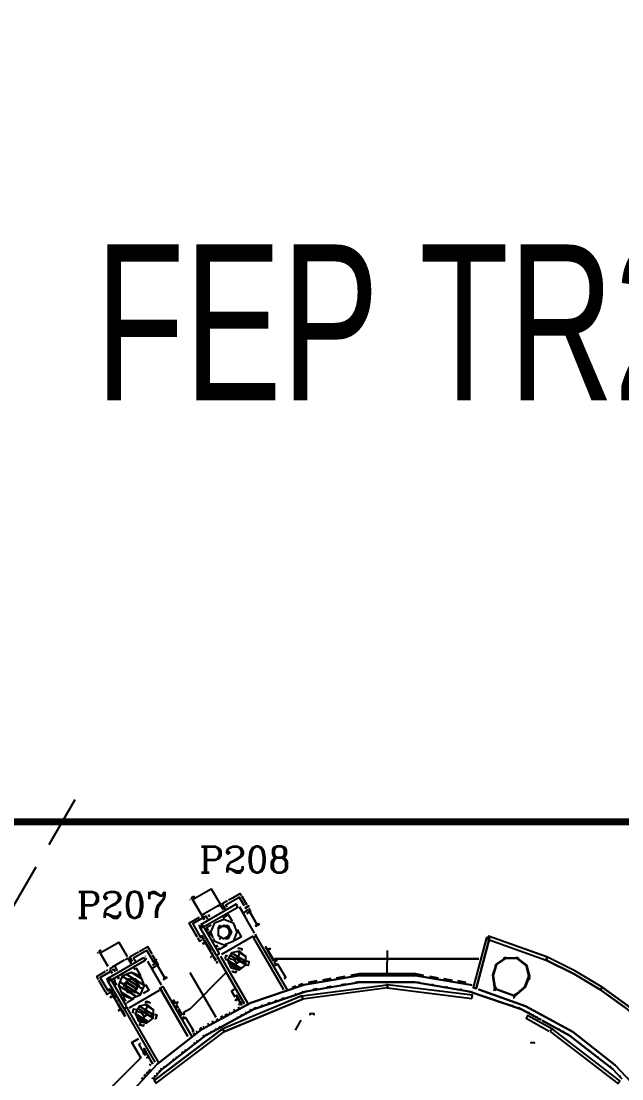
# Model space of a CAD drawing. Extents: x -57244 to 324435, y 15553 to 159369.
# Drawn here: x 94512 to 106078, y 48886 to 69248 of the extents above; entities that cross this region are included whole.
import ezdxf
from ezdxf.enums import TextEntityAlignment as Align

# ---------------------------------------------------------------- set-up
doc = ezdxf.new("R2010")
doc.units = 0
doc.header["$LTSCALE"] = 2000
doc.header["$MEASUREMENT"] = 0
doc.linetypes.add('DASHDOT', pattern=[1, 0.5, -0.25, 0, -0.25])
doc.linetypes.add('DASHED', pattern=[0.75, 0.5, -0.25])
doc.layers.add('AREE PDL', color=7, linetype='CONTINUOUS', lineweight=100)
doc.layers.add('BASE', color=253, linetype='CONTINUOUS')
doc.layers.add('SCRITTE', color=7, linetype='CONTINUOUS')
doc.styles.add('ROMANC', font='ROMANC', dxfattribs={"height": 0.2})
doc.styles.add('TXT', font='TXT', dxfattribs={"height": 0.2})

msp = doc.modelspace()

# ---------------------------------------------------------------- linework, layer by layer
at = {"layer": 'AREE PDL'}
msp.add_line((120011, 53837), (89323, 53837), dxfattribs=at)
msp.add_lwpolyline([(89323, 71949), (89323, 53837), (114003, 53837), (114003, 71949)], close=True, dxfattribs=at)
at = {"layer": 'BASE', "linetype": 'DASHED'}
msp.add_line((95543, 54258), (91974, 48076), dxfattribs=at)
at = {"layer": 'BASE', "linetype": 'Continuous'}
for p, q in [((97765, 52334), (97759, 52331)), ((97793, 52373), (97810, 52343)), ((97836, 52398), (97852, 52369)), ((98578, 52366), (98506, 52324)), ((98578, 52366), (98506, 52324)), ((98804, 52225), (98712, 52385)), ((98857, 52234), (98759, 52404)), ((98759, 52404), (98857, 52234)), ((98624, 52232), (97991, 51866)), ((98399, 52143), (98352, 52224)), ((98624, 52235), (98622, 52234)), ((98622, 52234), (98624, 52235)), ((98673, 52234), (98650, 52247)), ((99005, 51691), (98714, 52196)), ((98714, 52196), (98823, 52008)), ((98852, 52143), (98862, 52125)), ((98889, 52143), (99059, 51849)), ((98889, 52143), (99059, 51849)), ((98889, 52143), (99059, 51849)), ((98889, 52143), (99059, 51849)), ((98889, 52143), (99059, 51849)), ((98889, 52143), (99059, 51849)), ((99059, 51849), (98889, 52143)), ((99059, 51849), (98889, 52143)), ((98036, 51950), (97993, 52024)), ((97997, 52026), (98036, 51958)), ((98003, 52008), (98036, 51950)), ((98007, 52008), (98036, 51958)), ((98036, 52053), (98037, 52053)), ((98112, 52053), (98138, 52008)), ((98398, 51983), (98440, 52008)), ((98415, 51960), (98592, 51887)), ((98850, 51965), (98851, 51963)), ((97855, 51697), (97747, 51886)), ((98009, 51840), (97981, 51825)), ((97997, 51798), (97991, 51809)), ((97991, 51737), (97991, 51737)), ((97991, 51737), (97991, 51737)), ((98081, 51800), (98172, 51853)), ((98117, 51737), (98081, 51798)), ((98169, 51646), (98126, 51720)), ((98304, 51774), (98352, 51803)), ((98385, 51821), (98333, 51792)), ((98415, 51839), (98395, 51827)), ((98445, 51821), (98496, 51792)), ((98630, 51827), (98624, 51839)), ((99005, 51691), (98875, 51917)), ((97859, 51691), (97900, 51619)), ((97900, 51619), (97859, 51691)), ((97947, 51539), (97911, 51601)), ((98036, 51570), (97992, 51646)), ((98024, 51601), (98036, 51608)), ((98172, 51335), (98044, 51556)), ((98304, 51646), (98415, 51582)), ((98376, 51285), (98985, 51637)), ((98376, 51285), (98985, 51636)), ((98496, 51629), (98445, 51599)), ((99034, 51646), (99024, 51663)), ((103469, 51601), (103213, 50645)), ((104635, 51232), (103512, 51632)), ((95981, 51304), (96002, 51316)), ((96861, 51374), (96784, 51330)), ((98036, 51505), (98013, 51492)), ((98019, 51482), (98036, 51491)), ((98149, 51375), (98070, 51511)), ((98149, 51375), (98070, 51511)), ((98126, 51502), (98121, 51511)), ((98126, 51511), (98126, 51510)), ((98217, 51257), (98175, 51330)), ((98299, 51420), (98273, 51465)), ((98715, 51327), (98678, 51190)), ((99387, 51149), (99256, 51375)), ((99298, 51285), (99256, 51357)), ((99256, 51357), (99272, 51330)), ((101562, 50923), (101563, 51358)), ((96049, 51285), (96183, 51053)), ((96874, 51149), (96247, 50787)), ((96273, 51045), (96499, 51176)), ((96273, 51045), (96499, 51176)), ((96590, 51177), (96632, 51104)), ((96628, 51104), (96590, 51169)), ((96916, 51194), (96906, 51200)), ((96947, 51149), (97208, 50697)), ((96954, 51149), (96951, 51153)), ((97086, 51194), (97042, 51270)), ((97080, 51169), (97280, 50822)), ((97080, 51169), (97280, 50822)), ((97080, 51169), (97280, 50822)), ((97080, 51169), (97280, 50822)), ((97280, 50822), (97080, 51169)), ((97280, 50822), (97080, 51169)), ((97080, 51169), (97280, 50822)), ((97280, 50822), (97080, 51169)), ((98163, 51232), (98172, 51237)), ((98262, 51179), (98227, 51239)), ((98253, 51194), (98262, 51179)), ((98253, 51194), (98262, 51179)), ((98292, 51127), (98284, 51122)), ((98807, 50336), (98285, 51239)), ((98285, 51239), (98807, 50336)), ((98304, 51194), (98307, 51189)), ((98352, 51247), (98879, 50336)), ((98352, 51247), (98879, 50336)), ((98443, 51191), (98488, 51178)), ((98487, 51172), (98551, 51025)), ((98510, 51209), (98647, 51172)), ((98628, 51004), (98665, 51141)), ((98833, 51122), (98696, 51159)), ((98887, 51072), (98905, 51139)), ((99302, 51296), (99308, 51285)), ((99376, 51149), (99302, 51278)), ((99324, 51239), (99376, 51149)), ((103324, 51198), (99392, 51198)), ((99392, 51198), (103324, 51198)), ((99392, 51157), (99428, 51177)), ((99392, 51143), (99434, 51167)), ((103667, 51088), (103845, 51212)), ((104233, 51070), (104063, 51205)), ((104239, 51074), (104183, 51118)), ((104619, 51172), (104618, 51172)), ((104629, 51194), (104635, 51211)), ((95968, 50859), (96138, 50957)), ((96258, 50968), (96036, 50840)), ((96158, 50968), (96183, 50983)), ((96158, 50968), (96183, 50983)), ((96214, 50997), (96257, 50923)), ((96218, 50999), (96262, 50923)), ((96218, 50999), (96262, 50923)), ((96219, 51005), (96234, 51013)), ((96366, 50968), (96319, 51051)), ((96366, 50968), (96319, 51051)), ((96636, 50933), (96459, 50860)), ((96587, 51059), (96590, 51061)), ((96718, 51013), (96680, 50992)), ((97042, 51074), (97083, 51098)), ((98582, 50968), (98578, 50953)), ((98578, 50953), (98582, 50968)), ((98835, 51079), (98706, 50984)), ((99347, 51104), (99347, 51104)), ((99417, 51078), (99402, 51104)), ((99425, 51082), (99413, 51104)), ((102103, 50905), (101018, 50905)), ((103626, 50968), (103611, 50923)), ((103611, 50923), (103626, 50968)), ((103611, 50923), (103626, 50968)), ((103640, 51072), (103633, 51059)), ((103640, 51059), (103640, 51059)), ((96138, 50564), (96009, 50787)), ((96230, 50813), (96203, 50798)), ((96345, 50697), (96301, 50773)), ((96405, 50833), (96364, 50809)), ((96516, 50697), (96542, 50742)), ((96525, 50713), (96525, 50697)), ((96747, 50653), (96747, 50713)), ((97132, 50840), (97136, 50833)), ((97315, 50837), (97250, 50799)), ((98487, 50878), (98488, 50875)), ((98488, 50875), (98487, 50878)), ((99530, 50787), (99528, 50791)), ((99861, 50697), (99934, 50722)), ((100205, 50770), (100040, 50742)), ((100477, 50815), (100311, 50787)), ((100582, 50833), (100748, 50860)), ((100748, 50709), (100677, 50697)), ((100677, 50697), (100748, 50709)), ((100748, 50709), (100677, 50697)), ((100748, 50709), (100677, 50697)), ((100748, 50709), (100677, 50697)), ((100748, 50709), (100677, 50697)), ((100748, 50709), (100677, 50697)), ((100748, 50709), (100677, 50697)), ((100748, 50709), (100677, 50697)), ((100748, 50709), (100677, 50697)), ((100748, 50709), (100677, 50697)), ((100748, 50709), (100677, 50697)), ((100748, 50709), (100677, 50697)), ((100948, 50742), (101019, 50754)), ((101019, 50754), (100948, 50742)), ((100948, 50742), (101019, 50754)), ((100948, 50742), (101019, 50754)), ((101019, 50754), (100948, 50742)), ((100948, 50742), (101019, 50754)), ((101019, 50754), (100948, 50742)), ((100948, 50742), (101019, 50754)), ((101019, 50754), (100948, 50742)), ((100948, 50742), (101019, 50754)), ((101019, 50754), (100948, 50742)), ((100948, 50742), (101019, 50754)), ((101019, 50754), (100948, 50742)), ((102149, 50746), (102173, 50742)), ((102149, 50746), (102173, 50742)), ((102149, 50746), (102173, 50742)), ((102173, 50742), (102149, 50746)), ((102149, 50746), (102173, 50742)), ((102149, 50746), (102173, 50742)), ((102149, 50746), (102173, 50742)), ((102149, 50746), (102173, 50742)), ((102149, 50746), (102173, 50742)), ((102149, 50746), (102173, 50742)), ((102149, 50746), (102173, 50742)), ((102149, 50746), (102173, 50742)), ((102149, 50746), (102173, 50742)), ((102149, 50746), (102173, 50742)), ((102149, 50746), (102173, 50742)), ((102375, 50860), (102539, 50833)), ((102646, 50815), (102810, 50787)), ((103081, 50742), (102917, 50770)), ((104297, 50860), (104251, 50742)), ((96168, 50512), (96228, 50547)), ((96213, 50619), (96206, 50615)), ((96299, 50471), (96241, 50572)), ((96636, 50433), (96459, 50506)), ((96555, 50602), (96606, 50572)), ((96590, 50254), (97177, 50593)), ((96590, 50253), (97177, 50593)), ((96718, 50602), (96666, 50572)), ((97037, 50516), (97042, 50519)), ((98612, 50607), (98560, 50577)), ((98617, 50652), (98624, 50641)), ((98624, 50649), (98622, 50652)), ((98624, 50649), (98622, 50652)), ((98624, 50649), (98622, 50652)), ((99729, 50652), (99799, 50676)), ((99923, 50484), (101556, 50699)), ((100136, 50607), (100205, 50618)), ((100205, 50618), (100136, 50607)), ((100205, 50618), (100136, 50607)), ((100136, 50607), (100205, 50618)), ((100205, 50618), (100136, 50607)), ((100136, 50607), (100205, 50618)), ((100205, 50618), (100136, 50607)), ((100136, 50607), (100205, 50618)), ((100205, 50618), (100136, 50607)), ((100136, 50607), (100205, 50618)), ((100205, 50618), (100136, 50607)), ((100136, 50607), (100205, 50618)), ((100205, 50618), (100136, 50607)), ((100477, 50664), (100407, 50652)), ((100477, 50664), (100407, 50652)), ((100477, 50664), (100407, 50652)), ((100477, 50664), (100407, 50652)), ((100477, 50664), (100407, 50652)), ((100477, 50664), (100407, 50652)), ((100477, 50664), (100407, 50652)), ((100477, 50664), (100407, 50652)), ((100477, 50664), (100407, 50652)), ((100477, 50664), (100407, 50652)), ((100477, 50664), (100407, 50652)), ((100477, 50664), (100407, 50652)), ((100477, 50664), (100407, 50652)), ((101556, 50699), (101543, 50697)), ((102420, 50701), (102443, 50697)), ((102443, 50697), (102420, 50701)), ((102443, 50697), (102420, 50701)), ((102420, 50701), (102443, 50697)), ((102420, 50701), (102443, 50697)), ((102443, 50697), (102420, 50701)), ((102420, 50701), (102443, 50697)), ((102443, 50697), (102420, 50701)), ((102420, 50701), (102443, 50697)), ((102443, 50697), (102420, 50701)), ((102420, 50701), (102443, 50697)), ((102443, 50697), (102420, 50701)), ((102420, 50701), (102443, 50697)), ((102443, 50697), (102420, 50701)), ((102420, 50701), (102443, 50697)), ((102691, 50656), (102714, 50652)), ((102714, 50652), (102691, 50656)), ((102714, 50652), (102691, 50656)), ((102691, 50656), (102714, 50652)), ((102691, 50656), (102714, 50652)), ((102691, 50656), (102714, 50652)), ((102691, 50656), (102714, 50652)), ((102691, 50656), (102714, 50652)), ((102691, 50656), (102714, 50652)), ((102691, 50656), (102714, 50652)), ((102691, 50656), (102714, 50652)), ((102691, 50656), (102714, 50652)), ((102691, 50656), (102714, 50652)), ((102691, 50656), (102714, 50652)), ((102691, 50656), (102714, 50652)), ((102985, 50607), (102962, 50610)), ((102962, 50610), (102985, 50607)), ((102962, 50610), (102985, 50607)), ((102962, 50610), (102985, 50607)), ((102962, 50610), (102985, 50607)), ((102985, 50607), (102962, 50610)), ((102962, 50610), (102985, 50607)), ((102985, 50607), (102962, 50610)), ((102962, 50610), (102985, 50607)), ((102985, 50607), (102962, 50610)), ((102962, 50610), (102985, 50607)), ((102985, 50607), (102962, 50610)), ((102962, 50610), (102985, 50607)), ((102985, 50607), (102962, 50610)), ((102962, 50610), (102985, 50607)), ((103188, 50564), (103195, 50562)), ((103188, 50564), (103195, 50562)), ((103195, 50562), (103188, 50564)), ((103195, 50562), (103188, 50564)), ((103195, 50562), (103188, 50564)), ((103195, 50562), (103188, 50564)), ((103195, 50562), (103188, 50564)), ((103195, 50562), (103188, 50564)), ((103195, 50562), (103188, 50564)), ((103195, 50562), (103188, 50564)), ((103195, 50562), (103188, 50564)), ((103195, 50562), (103188, 50564)), ((103195, 50562), (103188, 50564)), ((103195, 50562), (103188, 50564)), ((103195, 50562), (103188, 50564)), ((103326, 50516), (103324, 50517)), ((103324, 50517), (103326, 50516)), ((103324, 50517), (103326, 50516)), ((103324, 50517), (103326, 50516)), ((103326, 50516), (103324, 50517)), ((103326, 50516), (103324, 50517)), ((103324, 50517), (103326, 50516)), ((103326, 50516), (103324, 50517)), ((103324, 50517), (103326, 50516)), ((103326, 50516), (103324, 50517)), ((103324, 50517), (103326, 50516)), ((103326, 50516), (103324, 50517)), ((103324, 50517), (103326, 50516)), ((103326, 50516), (103324, 50517)), ((103324, 50517), (103326, 50516)), ((103636, 50619), (104012, 50482)), ((104012, 50482), (103636, 50619)), ((103636, 50619), (104012, 50482)), ((104012, 50482), (103636, 50619)), ((103636, 50619), (104012, 50482)), ((104012, 50482), (103636, 50619)), ((104012, 50482), (103636, 50619)), ((103636, 50619), (104012, 50482)), ((105665, 50598), (105665, 50598)), ((105699, 50650), (105699, 50650)), ((105699, 50650), (105699, 50650)), ((96245, 50471), (96234, 50465)), ((96325, 50426), (96364, 50359)), ((96351, 50381), (96364, 50359)), ((96364, 50359), (96351, 50381)), ((96454, 50202), (96377, 50336)), ((96429, 50245), (96377, 50336)), ((96429, 50245), (96377, 50336)), ((96499, 50430), (96476, 50471)), ((96476, 50471), (96499, 50430)), ((96528, 50381), (96502, 50426)), ((96528, 50381), (96502, 50426)), ((96545, 50352), (96546, 50348)), ((96725, 50336), (96724, 50336)), ((96936, 50300), (96899, 50163)), ((96987, 50354), (96919, 50372)), ((97448, 50381), (97439, 50397)), ((97458, 50381), (97446, 50402)), ((97474, 50336), (97449, 50380)), ((97494, 50320), (97537, 50245)), ((97526, 50245), (97494, 50302)), ((97526, 50245), (97494, 50302)), ((99890, 50471), (98393, 49851)), ((99889, 50403), (98417, 49794)), ((98647, 50395), (98641, 50405)), ((98669, 50388), (98647, 50426)), ((98657, 50494), (98649, 50490)), ((98671, 50471), (98714, 50396)), ((98710, 50317), (98714, 50319)), ((98723, 50381), (98759, 50318)), ((98759, 50318), (98749, 50336)), ((98800, 50336), (98804, 50327)), ((98804, 50335), (98804, 50336)), ((98804, 50336), (98804, 50335)), ((98804, 50336), (98804, 50335)), ((103984, 50290), (103957, 50300)), ((103984, 50290), (103957, 50300)), ((103957, 50300), (103984, 50290)), ((103957, 50300), (103984, 50290)), ((103984, 50290), (103957, 50300)), ((103957, 50300), (103984, 50290)), ((103984, 50290), (103957, 50300)), ((103957, 50300), (103984, 50290)), ((103984, 50290), (103957, 50300)), ((103957, 50300), (103984, 50290)), ((103984, 50290), (103957, 50300)), ((103957, 50300), (103984, 50290)), ((103984, 50290), (103957, 50300)), ((103957, 50300), (103984, 50290)), ((103984, 50290), (103957, 50300)), ((96384, 50205), (96409, 50220)), ((96455, 50200), (96499, 50124)), ((96869, 50145), (96731, 50182)), ((96886, 50114), (96850, 49977)), ((96917, 50132), (97054, 50095)), ((97126, 50112), (97108, 50045)), ((97539, 50241), (97615, 50110)), ((97579, 50155), (97539, 50223)), ((97552, 50200), (97539, 50223)), ((97584, 50163), (97589, 50155)), ((97584, 50145), (97605, 50110)), ((97759, 50230), (97629, 50155)), ((98398, 50091), (98348, 50064)), ((98432, 50110), (98488, 50140)), ((98533, 50165), (98515, 50155)), ((98624, 50213), (98599, 50200)), ((98714, 50262), (98682, 50245)), ((98759, 50117), (98746, 50110)), ((98746, 50110), (98759, 50117)), ((98746, 50110), (98759, 50117)), ((98759, 50117), (98746, 50110)), ((98759, 50117), (98746, 50110)), ((98746, 50110), (98759, 50117)), ((98759, 50117), (98746, 50110)), ((98746, 50110), (98759, 50117)), ((98759, 50117), (98746, 50110)), ((98746, 50110), (98759, 50117)), ((98759, 50117), (98746, 50110)), ((98746, 50110), (98759, 50117)), ((98759, 50117), (98746, 50110)), ((98746, 50110), (98759, 50117)), ((98829, 50155), (98850, 50166)), ((98829, 50155), (98850, 50166)), ((98850, 50166), (98829, 50155)), ((98829, 50155), (98850, 50166)), ((98829, 50155), (98850, 50166)), ((98850, 50166), (98829, 50155)), ((98829, 50155), (98850, 50166)), ((98850, 50166), (98829, 50155)), ((98829, 50155), (98850, 50166)), ((98850, 50166), (98829, 50155)), ((98829, 50155), (98850, 50166)), ((98850, 50166), (98829, 50155)), ((98829, 50155), (98850, 50166)), ((98850, 50166), (98829, 50155)), ((98913, 50200), (98940, 50215)), ((98913, 50200), (98940, 50215)), ((98940, 50215), (98913, 50200)), ((98913, 50200), (98940, 50215)), ((98913, 50200), (98940, 50215)), ((98940, 50215), (98913, 50200)), ((98913, 50200), (98940, 50215)), ((98940, 50215), (98913, 50200)), ((98913, 50200), (98940, 50215)), ((98940, 50215), (98913, 50200)), ((98913, 50200), (98940, 50215)), ((98940, 50215), (98913, 50200)), ((98913, 50200), (98940, 50215)), ((98940, 50215), (98913, 50200)), ((104092, 50253), (104116, 50245)), ((104092, 50253), (104116, 50245)), ((104092, 50253), (104116, 50245)), ((104116, 50245), (104092, 50253)), ((104092, 50253), (104116, 50245)), ((104092, 50253), (104116, 50245)), ((104092, 50253), (104116, 50245)), ((104092, 50253), (104116, 50245)), ((104092, 50253), (104116, 50245)), ((104092, 50253), (104116, 50245)), ((104092, 50253), (104116, 50245)), ((104092, 50253), (104116, 50245)), ((104092, 50253), (104116, 50245)), ((104092, 50253), (104116, 50245)), ((104092, 50253), (104116, 50245)), ((104273, 50165), (104292, 50155)), ((104292, 50155), (104273, 50165)), ((104273, 50165), (104292, 50155)), ((104273, 50165), (104292, 50155)), ((104292, 50155), (104273, 50165)), ((104273, 50165), (104292, 50155)), ((104292, 50155), (104273, 50165)), ((104273, 50165), (104292, 50155)), ((104292, 50155), (104273, 50165)), ((104273, 50165), (104292, 50155)), ((104292, 50155), (104273, 50165)), ((104273, 50165), (104292, 50155)), ((104292, 50155), (104273, 50165)), ((104375, 50110), (104363, 50116)), ((104375, 50110), (104363, 50116)), ((104375, 50110), (104363, 50116)), ((104375, 50110), (104363, 50116)), ((104375, 50110), (104363, 50116)), ((104375, 50110), (104363, 50116)), ((104375, 50110), (104363, 50116)), ((104375, 50110), (104363, 50116)), ((104375, 50110), (104363, 50116)), ((104375, 50110), (104363, 50116)), ((104375, 50110), (104363, 50116)), ((104375, 50110), (104363, 50116)), ((104375, 50110), (104363, 50116)), ((104439, 50064), (104363, 50105)), ((96590, 50063), (96589, 50064)), ((96590, 50063), (96589, 50064)), ((96927, 49957), (96772, 49998)), ((97629, 50085), (97646, 50055)), ((97639, 50051), (97629, 50067)), ((98014, 49884), (98036, 49895)), ((98126, 49944), (98098, 49929)), ((98217, 49993), (98181, 49974)), ((98265, 50019), (98307, 50042)), ((98328, 49884), (98352, 49897)), ((98328, 49884), (98352, 49897)), ((98328, 49884), (98352, 49897)), ((98328, 49884), (98352, 49897)), ((98328, 49884), (98352, 49897)), ((98328, 49884), (98352, 49897)), ((98328, 49884), (98352, 49897)), ((98328, 49884), (98352, 49897)), ((98328, 49884), (98352, 49897)), ((98328, 49884), (98352, 49897)), ((98328, 49884), (98352, 49897)), ((98328, 49884), (98352, 49897)), ((98328, 49884), (98352, 49897)), ((98328, 49884), (98352, 49897)), ((98662, 50064), (98669, 50068)), ((98669, 50068), (98662, 50064)), ((98662, 50064), (98669, 50068)), ((98662, 50064), (98669, 50068)), ((98662, 50064), (98669, 50068)), ((98669, 50068), (98662, 50064)), ((98662, 50064), (98669, 50068)), ((98669, 50068), (98662, 50064)), ((98662, 50064), (98669, 50068)), ((98669, 50068), (98662, 50064)), ((98662, 50064), (98669, 50068)), ((98669, 50068), (98662, 50064)), ((98662, 50064), (98669, 50068)), ((98669, 50068), (98662, 50064)), ((99900, 50018), (99788, 49824)), ((104454, 50067), (104459, 50064)), ((104454, 50067), (104459, 50064)), ((104459, 50064), (104454, 50067)), ((104454, 50067), (104459, 50064)), ((104459, 50064), (104454, 50067)), ((104454, 50067), (104459, 50064)), ((104459, 50064), (104454, 50067)), ((104454, 50067), (104459, 50064)), ((104459, 50064), (104454, 50067)), ((104454, 50067), (104459, 50064)), ((104459, 50064), (104454, 50067)), ((104454, 50067), (104459, 50064)), ((104459, 50064), (104454, 50067)), ((104454, 50056), (104523, 50019)), ((97803, 49793), (97828, 49808)), ((97825, 49748), (97855, 49771)), ((97884, 49793), (97900, 49806)), ((98036, 49722), (98011, 49703)), ((98011, 49703), (98036, 49722)), ((98036, 49722), (98011, 49703)), ((98011, 49703), (98036, 49722)), ((98036, 49722), (98011, 49703)), ((98036, 49722), (98011, 49703)), ((98036, 49722), (98011, 49703)), ((98036, 49722), (98011, 49703)), ((98036, 49722), (98011, 49703)), ((98036, 49722), (98011, 49703)), ((98036, 49722), (98011, 49703)), ((98036, 49722), (98011, 49703)), ((98036, 49722), (98011, 49703)), ((98036, 49722), (98011, 49703)), ((98036, 49722), (98011, 49703)), ((98081, 49750), (98078, 49748)), ((98078, 49748), (98081, 49750)), ((98078, 49748), (98081, 49750)), ((98081, 49750), (98078, 49748)), ((98081, 49750), (98078, 49748)), ((98078, 49748), (98081, 49750)), ((98081, 49750), (98078, 49748)), ((98078, 49748), (98081, 49750)), ((98081, 49750), (98078, 49748)), ((98078, 49748), (98081, 49750)), ((98081, 49750), (98078, 49748)), ((98078, 49748), (98081, 49750)), ((98081, 49750), (98078, 49748)), ((98078, 49748), (98081, 49750)), ((98172, 49799), (98161, 49793)), ((98161, 49793), (98172, 49799)), ((98161, 49793), (98172, 49799)), ((98172, 49799), (98161, 49793)), ((98172, 49799), (98161, 49793)), ((98161, 49793), (98172, 49799)), ((98172, 49799), (98161, 49793)), ((98161, 49793), (98172, 49799)), ((98172, 49799), (98161, 49793)), ((98161, 49793), (98172, 49799)), ((98172, 49799), (98161, 49793)), ((98161, 49793), (98172, 49799)), ((98172, 49799), (98161, 49793)), ((98161, 49793), (98172, 49799)), ((98245, 49838), (98262, 49848)), ((98262, 49848), (98245, 49838)), ((98262, 49848), (98245, 49838)), ((98245, 49838), (98262, 49848)), ((98245, 49838), (98262, 49848)), ((98262, 49848), (98245, 49838)), ((98245, 49838), (98262, 49848)), ((98262, 49848), (98245, 49838)), ((98245, 49838), (98262, 49848)), ((98262, 49848), (98245, 49838)), ((98245, 49838), (98262, 49848)), ((98262, 49848), (98245, 49838)), ((98245, 49838), (98262, 49848)), ((98262, 49848), (98245, 49838)), ((98387, 49847), (98375, 49838)), ((98393, 49851), (98398, 49841)), ((104730, 49850), (104724, 49838)), ((104725, 49840), (104730, 49850)), ((104861, 49847), (104876, 49838)), ((104861, 49847), (104876, 49838)), ((104876, 49838), (104861, 49847)), ((104861, 49847), (104876, 49838)), ((104876, 49838), (104861, 49847)), ((104861, 49847), (104876, 49838)), ((104876, 49838), (104861, 49847)), ((104861, 49847), (104876, 49838)), ((104876, 49838), (104861, 49847)), ((104861, 49847), (104876, 49838)), ((104876, 49838), (104861, 49847)), ((104861, 49847), (104876, 49838)), ((104876, 49838), (104861, 49847)), ((104960, 49793), (104951, 49798)), ((104960, 49793), (104951, 49798)), ((104960, 49793), (104951, 49798)), ((104960, 49793), (104951, 49798)), ((104960, 49793), (104951, 49798)), ((104960, 49793), (104951, 49798)), ((104960, 49793), (104951, 49798)), ((104960, 49793), (104951, 49798)), ((104960, 49793), (104951, 49798)), ((104960, 49793), (104951, 49798)), ((104960, 49793), (104951, 49798)), ((104960, 49793), (104951, 49798)), ((104960, 49793), (104951, 49798)), ((105043, 49748), (105041, 49749)), ((105043, 49748), (105041, 49749)), ((105041, 49749), (105043, 49748)), ((105043, 49748), (105041, 49749)), ((105041, 49749), (105043, 49748)), ((105043, 49748), (105041, 49749)), ((105041, 49749), (105043, 49748)), ((105043, 49748), (105041, 49749)), ((105041, 49749), (105043, 49748)), ((105043, 49748), (105041, 49749)), ((105041, 49749), (105043, 49748)), ((105043, 49748), (105041, 49749)), ((105041, 49749), (105043, 49748)), ((96906, 49333), (96781, 49550)), ((97855, 49582), (97837, 49567)), ((97855, 49582), (97837, 49567)), ((97855, 49582), (97837, 49567)), ((97837, 49567), (97855, 49582)), ((97855, 49582), (97837, 49567)), ((97855, 49582), (97837, 49567)), ((97837, 49567), (97855, 49582)), ((97855, 49582), (97837, 49567)), ((97837, 49567), (97855, 49582)), ((97855, 49582), (97837, 49567)), ((97837, 49567), (97855, 49582)), ((97855, 49582), (97837, 49567)), ((97837, 49567), (97855, 49582)), ((97855, 49582), (97837, 49567)), ((97837, 49567), (97855, 49582)), ((97895, 49612), (97900, 49617)), ((97900, 49617), (97895, 49612)), ((97895, 49612), (97900, 49617)), ((97900, 49617), (97895, 49612)), ((97895, 49612), (97900, 49617)), ((97895, 49612), (97900, 49617)), ((97900, 49617), (97895, 49612)), ((97895, 49612), (97900, 49617)), ((97900, 49617), (97895, 49612)), ((97895, 49612), (97900, 49617)), ((97900, 49617), (97895, 49612)), ((97895, 49612), (97900, 49617)), ((97900, 49617), (97895, 49612)), ((97895, 49612), (97900, 49617)), ((97900, 49617), (97895, 49612)), ((105226, 49612), (105222, 49615)), ((105226, 49612), (105222, 49615)), ((105226, 49612), (105222, 49615)), ((105226, 49612), (105222, 49615)), ((105226, 49612), (105222, 49615)), ((105226, 49612), (105222, 49615)), ((105226, 49612), (105222, 49615)), ((105226, 49612), (105222, 49615)), ((105226, 49612), (105222, 49615)), ((105226, 49612), (105222, 49615)), ((105226, 49612), (105222, 49615)), ((105226, 49612), (105222, 49615)), ((105226, 49612), (105222, 49615)), ((105226, 49612), (105222, 49615)), ((96878, 49467), (96906, 49419)), ((96906, 49401), (96905, 49403)), ((96977, 49296), (96906, 49420)), ((96931, 49290), (96928, 49296)), ((97494, 49300), (97488, 49296)), ((97494, 49300), (97488, 49296)), ((97494, 49300), (97488, 49296)), ((97488, 49296), (97494, 49300)), ((97488, 49296), (97494, 49300)), ((97494, 49300), (97488, 49296)), ((97494, 49300), (97488, 49296)), ((97494, 49300), (97488, 49296)), ((97494, 49300), (97488, 49296)), ((97494, 49300), (97488, 49296)), ((97494, 49300), (97488, 49296)), ((97494, 49300), (97488, 49296)), ((97494, 49300), (97488, 49296)), ((97494, 49300), (97488, 49296)), ((97494, 49300), (97488, 49296)), ((97629, 49406), (97604, 49386)), ((97604, 49386), (97629, 49406)), ((97604, 49386), (97629, 49406)), ((97629, 49406), (97604, 49386)), ((97604, 49386), (97629, 49406)), ((97604, 49386), (97629, 49406)), ((97604, 49386), (97629, 49406)), ((97604, 49386), (97629, 49406)), ((97604, 49386), (97629, 49406)), ((97604, 49386), (97629, 49406)), ((97604, 49386), (97629, 49406)), ((97604, 49386), (97629, 49406)), ((97604, 49386), (97629, 49406)), ((97604, 49386), (97629, 49406)), ((97604, 49386), (97629, 49406)), ((97674, 49441), (97662, 49432)), ((97674, 49441), (97662, 49432)), ((97662, 49432), (97674, 49441)), ((97674, 49441), (97662, 49432)), ((97674, 49441), (97662, 49432)), ((97674, 49441), (97662, 49432)), ((97674, 49441), (97662, 49432)), ((97674, 49441), (97662, 49432)), ((97674, 49441), (97662, 49432)), ((97674, 49441), (97662, 49432)), ((97674, 49441), (97662, 49432)), ((97674, 49441), (97662, 49432)), ((97674, 49441), (97662, 49432)), ((97674, 49441), (97662, 49432)), ((97674, 49441), (97662, 49432)), ((105448, 49440), (105458, 49432)), ((105458, 49432), (105448, 49440)), ((105458, 49432), (105448, 49440)), ((105448, 49440), (105458, 49432)), ((105448, 49440), (105458, 49432)), ((105458, 49432), (105448, 49440)), ((105448, 49440), (105458, 49432)), ((105458, 49432), (105448, 49440)), ((105448, 49440), (105458, 49432)), ((105458, 49432), (105448, 49440)), ((105448, 49440), (105458, 49432)), ((105458, 49432), (105448, 49440)), ((105448, 49440), (105458, 49432)), ((105458, 49432), (105448, 49440)), ((105633, 49296), (105629, 49299)), ((105633, 49296), (105629, 49299)), ((105629, 49299), (105633, 49296)), ((105633, 49296), (105629, 49299)), ((105633, 49296), (105629, 49299)), ((105633, 49296), (105629, 49299)), ((105633, 49296), (105629, 49299)), ((105633, 49296), (105629, 49299)), ((105633, 49296), (105629, 49299)), ((105633, 49296), (105629, 49299)), ((105633, 49296), (105629, 49299)), ((105633, 49296), (105629, 49299)), ((105633, 49296), (105629, 49299)), ((105633, 49296), (105629, 49299)), ((96987, 49162), (96997, 49167)), ((97042, 49184), (97003, 49251)), ((97030, 49206), (97042, 49184)), ((97212, 49081), (97223, 49089)), ((97223, 49089), (97212, 49081)), ((97223, 49089), (97212, 49081)), ((97256, 49115), (97268, 49124)), ((97268, 49124), (97256, 49115)), ((97256, 49115), (97268, 49124)), ((97256, 49115), (97268, 49124)), ((97268, 49124), (97256, 49115)), ((97256, 49115), (97268, 49124)), ((97268, 49124), (97256, 49115)), ((97256, 49115), (97268, 49124)), ((97268, 49124), (97256, 49115)), ((97256, 49115), (97268, 49124)), ((97268, 49124), (97256, 49115)), ((97256, 49115), (97268, 49124)), ((97268, 49124), (97256, 49115)), ((97256, 49115), (97268, 49124)), ((97268, 49124), (97256, 49115)), ((97449, 49265), (97430, 49251)), ((97449, 49265), (97430, 49251)), ((97430, 49251), (97449, 49265)), ((97449, 49265), (97430, 49251)), ((97449, 49265), (97430, 49251)), ((97449, 49265), (97430, 49251)), ((97449, 49265), (97430, 49251)), ((97449, 49265), (97430, 49251)), ((97449, 49265), (97430, 49251)), ((97449, 49265), (97430, 49251)), ((97449, 49265), (97430, 49251)), ((97449, 49265), (97430, 49251)), ((97449, 49265), (97430, 49251)), ((97449, 49265), (97430, 49251)), ((97449, 49265), (97430, 49251)), ((105855, 49123), (105865, 49115)), ((105865, 49115), (105855, 49123)), ((105855, 49123), (105865, 49115)), ((105865, 49115), (105855, 49123)), ((105865, 49115), (105855, 49123)), ((105865, 49115), (105855, 49123)), ((105865, 49115), (105855, 49123)), ((105865, 49115), (105855, 49123)), ((105865, 49115), (105855, 49123)), ((105865, 49115), (105855, 49123)), ((105865, 49115), (105855, 49123)), ((105865, 49115), (105855, 49123)), ((105865, 49115), (105855, 49123)), ((105865, 49115), (105855, 49123)), ((96832, 48889), (96861, 48920)), ((96906, 48969), (96874, 48934)), ((96951, 49019), (96916, 48980)), ((96997, 49068), (96957, 49025)), ((97036, 48889), (97042, 48896)), ((97036, 48889), (97042, 48896)), ((97036, 48889), (97042, 48896)), ((97036, 48889), (97042, 48896)), ((97087, 48921), (97058, 48889)), ((97087, 48945), (97077, 48934)), ((97077, 48934), (97087, 48945)), ((97087, 48945), (97077, 48934)), ((97087, 48945), (97077, 48934)), ((97132, 48994), (97119, 48980)), ((97119, 48980), (97132, 48994)), ((97132, 48994), (97119, 48980)), ((97132, 48994), (97119, 48980)), ((97160, 49025), (97177, 49043)), ((97177, 49043), (97160, 49025)), ((97177, 49043), (97160, 49025)), ((97177, 49043), (97160, 49025)), ((106044, 48934), (106036, 48943)), ((106044, 48934), (106036, 48943)), ((106036, 48943), (106044, 48934)), ((106036, 48943), (106044, 48934)), ((106036, 48943), (106044, 48934)), ((106036, 48943), (106044, 48934)), ((106036, 48943), (106044, 48934)), ((106036, 48943), (106044, 48934)), ((106036, 48943), (106044, 48934)), ((106036, 48943), (106044, 48934)), ((106036, 48943), (106044, 48934)), ((106036, 48943), (106044, 48934)), ((106036, 48943), (106044, 48934)), ((106036, 48943), (106044, 48934))]:
    msp.add_line(p, q, dxfattribs=at)
at = {"layer": 'BASE', "linetype": 'DASHDOT'}
msp.add_line((98266, 50064), (97590, 51234), dxfattribs=at)
at = {"layer": 'BASE', "linetype": 'Continuous'}
for points in [[(97988, 52035), (97813, 52338), (98172, 52546), (98347, 52243)], [(97966, 51852), (97997, 51798), (98681, 52193), (98650, 52247)], [(98824, 52181), (98889, 52218), (98893, 52210), (98829, 52173)], [(98272, 51259), (97954, 51809), (98009, 51840), (98326, 51290)], [(99028, 51826), (99093, 51864), (99089, 51872), (99024, 51834)], [(103471, 51610), (103213, 50645), (103273, 50628), (103532, 51594)], [(103491, 51573), (104620, 51171), (104641, 51230), (103512, 51632)], [(96871, 51220), (96902, 51166), (96218, 50771), (96187, 50825)], [(97110, 51191), (97115, 51183), (97050, 51146), (97045, 51154)], [(98616, 51180), (98686, 51221), (98727, 51151), (98657, 51110)], [(98616, 51180), (98657, 51110), (98727, 51151), (98686, 51221)], [(103844, 51218), (103662, 51091)], [(103845, 51212), (103667, 51088), (103845, 51212), (104063, 51205)], [(103836, 51222), (103806, 51211), (103809, 51206), (103838, 51216)], [(103809, 51206), (103806, 51211), (103836, 51222), (103838, 51216)], [(104052, 51222), (104050, 51216), (104080, 51206), (104082, 51212)], [(104063, 51205), (104233, 51070)], [(104239, 51074), (104065, 51211)], [(103667, 51088), (103597, 50882)], [(103620, 50968), (103605, 50923)], [(103605, 50923), (103620, 50968)], [(104233, 51070), (104290, 50861)], [(104290, 50861), (104244, 50742), (104290, 50861), (104233, 51070)], [(104297, 50860), (104239, 51074)], [(104242, 51069), (104258, 51042), (104263, 51045), (104247, 51072)], [(97245, 50807), (97250, 50799), (97315, 50837), (97310, 50845)], [(101020, 50876), (99955, 50698), (101020, 50876), (102100, 50876)], [(101020, 50876), (99955, 50698), (101020, 50876), (102100, 50876)], [(101020, 50876), (99955, 50698), (101020, 50876), (102100, 50876)], [(101020, 50876), (99955, 50698), (101020, 50876), (102100, 50876)], [(101020, 50876), (99955, 50698), (101020, 50876), (102100, 50876)], [(101020, 50876), (99955, 50698), (101020, 50876), (102100, 50876)], [(100677, 50697), (100748, 50709)], [(100948, 50742), (101019, 50754)], [(102100, 50876), (103166, 50698)], [(102100, 50876), (103166, 50698)], [(102100, 50876), (103166, 50698)], [(102100, 50876), (103166, 50698)], [(102100, 50876), (103166, 50698)], [(102100, 50876), (103166, 50698)], [(103597, 50882), (103640, 50619), (103633, 50618), (103591, 50881)], [(104290, 50861), (104211, 50658)], [(104295, 50801), (104289, 50802), (104295, 50833), (104301, 50832)], [(104295, 50833), (104301, 50832), (104295, 50801), (104289, 50802)], [(99795, 50516), (99799, 50518)], [(99799, 50518), (99795, 50516)], [(99795, 50516), (99799, 50518)], [(99795, 50516), (99799, 50518)], [(99795, 50516), (99799, 50518)], [(99795, 50516), (99799, 50518)], [(99795, 50516), (99799, 50518)], [(99795, 50516), (99799, 50518)], [(101556, 50699), (101564, 50637), (99931, 50422), (99923, 50484)], [(99926, 50562), (99934, 50564)], [(99934, 50564), (99926, 50562)], [(99926, 50562), (99934, 50564)], [(99926, 50562), (99934, 50564)], [(99926, 50562), (99934, 50564)], [(99926, 50562), (99934, 50564)], [(99926, 50562), (99934, 50564)], [(99926, 50562), (99934, 50564)], [(100136, 50607), (100205, 50618)], [(100407, 50652), (100477, 50664)], [(103192, 50432), (103200, 50494), (101564, 50699), (101557, 50637)], [(103628, 50582), (103619, 50585), (103645, 50656), (103654, 50652)], [(104004, 50445), (104030, 50516), (104021, 50519), (103995, 50448)], [(104212, 50659), (104010, 50484), (104014, 50479), (104216, 50654)], [(99915, 50482), (98393, 49851), (98417, 49794), (99939, 50424)], [(99136, 50290), (99166, 50300)], [(99166, 50300), (99136, 50290)], [(99136, 50290), (99166, 50300)], [(99136, 50290), (99166, 50300)], [(99136, 50290), (99166, 50300)], [(99136, 50290), (99166, 50300)], [(99136, 50290), (99166, 50300)], [(99136, 50290), (99166, 50300)], [(99268, 50336), (99302, 50347)], [(99302, 50347), (99268, 50336)], [(99268, 50336), (99302, 50347)], [(99268, 50336), (99302, 50347)], [(99268, 50336), (99302, 50347)], [(99268, 50336), (99302, 50347)], [(99268, 50336), (99302, 50347)], [(99268, 50336), (99302, 50347)], [(99400, 50381), (99437, 50394)], [(99437, 50394), (99400, 50381)], [(99400, 50381), (99437, 50394)], [(99400, 50381), (99437, 50394)], [(99400, 50381), (99437, 50394)], [(99400, 50381), (99437, 50394)], [(99400, 50381), (99437, 50394)], [(99400, 50381), (99437, 50394)], [(99531, 50426), (99573, 50440)], [(99573, 50440), (99531, 50426)], [(99531, 50426), (99573, 50440)], [(99531, 50426), (99573, 50440)], [(99531, 50426), (99573, 50440)], [(99531, 50426), (99573, 50440)], [(99531, 50426), (99573, 50440)], [(99531, 50426), (99573, 50440)], [(99663, 50471), (99663, 50471)], [(99663, 50471), (99663, 50471)], [(99663, 50471), (99663, 50471)], [(99663, 50471), (99663, 50471)], [(99663, 50471), (99663, 50471)], [(99663, 50471), (99663, 50471)], [(99663, 50471), (99663, 50471)], [(99663, 50471), (99663, 50471)], [(96837, 50153), (96878, 50083), (96948, 50124), (96908, 50194)], [(96878, 50083), (96837, 50153), (96908, 50194), (96948, 50124)], [(99005, 50245), (99030, 50254)], [(99030, 50254), (99005, 50245)], [(99005, 50245), (99030, 50254)], [(99005, 50245), (99030, 50254)], [(99005, 50245), (99030, 50254)], [(99005, 50245), (99030, 50254)], [(99005, 50245), (99030, 50254)], [(99005, 50245), (99030, 50254)], [(104439, 50064), (104363, 50105)], [(104523, 50019), (104454, 50056)], [(98387, 49847), (97073, 48852), (97110, 48802), (98424, 49798)], [(104696, 49798), (106003, 48795), (106041, 48845), (104734, 49847)], [(105952, 49150), (106659, 48389), (105952, 49150), (105132, 49789)], [(96399, 48375), (97131, 49170)], [(96399, 48375), (97131, 49170)], [(96399, 48375), (97131, 49170)], [(96399, 48375), (97131, 49170)], [(96399, 48375), (97131, 49170)], [(96399, 48375), (97131, 49170)], [(97036, 48889), (97042, 48896)], [(97036, 48889), (97042, 48896)], [(97036, 48889), (97042, 48896)], [(97036, 48889), (97042, 48896)], [(97036, 48889), (97042, 48896)], [(97036, 48889), (97042, 48896)], [(97087, 48921), (97058, 48889)], [(97077, 48934), (97087, 48945)], [(97077, 48934), (97087, 48945)], [(97077, 48934), (97087, 48945)], [(97077, 48934), (97087, 48945)], [(97077, 48934), (97087, 48945)], [(97077, 48934), (97087, 48945)], [(97119, 48980), (97132, 48994)], [(97119, 48980), (97132, 48994)], [(97119, 48980), (97132, 48994)], [(97119, 48980), (97132, 48994)], [(97119, 48980), (97132, 48994)], [(97119, 48980), (97132, 48994)], [(97160, 49025), (97177, 49043)], [(97160, 49025), (97177, 49043)], [(97160, 49025), (97177, 49043)], [(97160, 49025), (97177, 49043)], [(97160, 49025), (97177, 49043)], [(97160, 49025), (97177, 49043)]]:
    msp.add_lwpolyline(points, close=True, dxfattribs=at)
for points in [[(97855, 52363), (98172, 52546), (98347, 52243), (97988, 52035), (97821, 52324)], [(97852, 52369), (97836, 52398), (97793, 52373), (97810, 52343)], [(98479, 52189), (98452, 52235), (98712, 52385), (98804, 52225)], [(98585, 52369), (98730, 52454), (98753, 52415)], [(98585, 52369), (98730, 52454), (98753, 52415)], [(98399, 52143), (98349, 52230), (98344, 52231), (98304, 52208), (98302, 52212), (98342, 52235), (98353, 52232), (98404, 52143)], [(98352, 52232), (98353, 52232), (98404, 52143)], [(98488, 52314), (98384, 52254), (98443, 52152)], [(98488, 52314), (98384, 52254), (98443, 52152)], [(98650, 52234), (98650, 52247), (98673, 52234)], [(98804, 52092), (98862, 52125), (98852, 52143)], [(98895, 52169), (98930, 52107), (98850, 52060)], [(98895, 52169), (98930, 52107), (98850, 52060)], [(97855, 51697), (97747, 51886), (97946, 52000)], [(98106, 51963), (98075, 52017), (97815, 51867), (97965, 51607), (97991, 51622)], [(97998, 52032), (98038, 52055), (98036, 52058), (97996, 52035)], [(98210, 51601), (98165, 51710), (98238, 51887), (98415, 51960), (98592, 51887), (98665, 51710), (98592, 51533), (98415, 51460), (98238, 51533), (98217, 51585)], [(98578, 51917), (98505, 52045), (98443, 52009)], [(97815, 51867), (97965, 51607), (97991, 51622)], [(97946, 51827), (97940, 51836), (97946, 51839)], [(97946, 51827), (97940, 51836), (97946, 51839)], [(98326, 51290), (98272, 51259), (97954, 51809), (98009, 51840)], [(97981, 51825), (98009, 51840), (98024, 51813)], [(98210, 51601), (98165, 51710), (98238, 51887)], [(98448, 51601), (98526, 51646), (98526, 51774), (98415, 51839), (98304, 51774), (98304, 51646), (98415, 51582), (98443, 51598)], [(98306, 51782), (98340, 51840), (98352, 51840)], [(98443, 51599), (98479, 51599), (98543, 51710), (98479, 51821), (98351, 51821), (98328, 51782)], [(98443, 51840), (98490, 51840), (98565, 51710), (98490, 51580), (98443, 51580)], [(98526, 51740), (98526, 51740), (98526, 51680)], [(98669, 51760), (98750, 51620), (98624, 51548)], [(99089, 51872), (99093, 51864), (99028, 51826), (99024, 51834)], [(96183, 51053), (96034, 51311), (96393, 51519), (96554, 51239)], [(96093, 51345), (96393, 51519), (96554, 51239)], [(97911, 51601), (97947, 51539), (97991, 51565)], [(98262, 51161), (97984, 51642), (97992, 51646)], [(98592, 51533), (98415, 51460), (98238, 51533), (98217, 51585)], [(98328, 51601), (98340, 51580), (98352, 51580)], [(98349, 51601), (98351, 51599), (98352, 51599)], [(99632, 50607), (99039, 51634), (98985, 51603), (99560, 50607)], [(98985, 51602), (98985, 51603), (98985, 51603)], [(99029, 51646), (99020, 51661), (99024, 51663), (99024, 51663)], [(103506, 51601), (103532, 51594), (103273, 50628)], [(103502, 51602), (103491, 51573), (103523, 51562)], [(96047, 51365), (96014, 51346), (96034, 51311), (96047, 51319)], [(96771, 51322), (96605, 51227), (96650, 51149)], [(97042, 51074), (97083, 51098), (96933, 51358), (96674, 51208), (96708, 51149)], [(97034, 51285), (96952, 51427), (96862, 51375)], [(98036, 51505), (98013, 51492), (98019, 51482), (98036, 51491)], [(98307, 51407), (98325, 51375), (98481, 51465)], [(98759, 51357), (98765, 51381), (98698, 51399), (98691, 51375)], [(98759, 51357), (98765, 51381), (98698, 51399), (98691, 51375)], [(99256, 51375), (99225, 51429), (99217, 51424), (99246, 51375)], [(99256, 51375), (99225, 51429), (99217, 51424), (99246, 51375)], [(99246, 51375), (99245, 51376), (99242, 51375)], [(99270, 51375), (99303, 51394), (99309, 51383), (99294, 51375)], [(96628, 51104), (96570, 51203), (96565, 51204), (96525, 51181), (96523, 51185), (96563, 51208), (96574, 51205), (96632, 51104)], [(96900, 51239), (96901, 51240), (96901, 51239)], [(96906, 51200), (96918, 51193), (96906, 51186)], [(97087, 51192), (97152, 51080), (97042, 51017)], [(98172, 51237), (98163, 51232), (98169, 51222), (98172, 51223)], [(98269, 51149), (98284, 51122), (98292, 51127), (98279, 51149)], [(98439, 51194), (98457, 51259), (98488, 51251)], [(98439, 51194), (98457, 51259), (98488, 51251)], [(98850, 51082), (98887, 51072), (98905, 51139), (98850, 51154)], [(99392, 51143), (99434, 51167), (99428, 51177), (99392, 51157)], [(99392, 51122), (99417, 51078), (99425, 51082), (99392, 51140)], [(103662, 51091), (103844, 51218), (104065, 51211)], [(103731, 51139), (103844, 51218), (103731, 51139)], [(104092, 51189), (104065, 51211), (103844, 51218), (103731, 51139), (103844, 51218), (104065, 51211)], [(103731, 51132), (103845, 51212), (103731, 51132)], [(103731, 51132), (103845, 51212), (104063, 51205), (104092, 51182)], [(104216, 50654), (104297, 50860), (104239, 51074), (104065, 51211), (103844, 51218), (104065, 51211), (104239, 51074), (104297, 50860), (104216, 50654), (104211, 50658)], [(104092, 51189), (104065, 51211), (103844, 51218), (104065, 51211), (104092, 51189)], [(104092, 51182), (104063, 51205), (103845, 51212), (104063, 51205), (104092, 51182)], [(104050, 51216), (104052, 51222), (104082, 51212), (104080, 51206)], [(104183, 51118), (104239, 51074), (104183, 51118)], [(104183, 51110), (104233, 51070), (104183, 51110)], [(104183, 51110), (104233, 51070), (104290, 50861), (104244, 50742)], [(105665, 50598), (105153, 50906), (104618, 51172), (105153, 50906), (105665, 50598), (105699, 50650), (105183, 50961), (104644, 51229), (104618, 51172)], [(105629, 50619), (105153, 50906), (104618, 51172)], [(104619, 51172), (104620, 51171), (104631, 51201)], [(105699, 50650), (105183, 50961), (104644, 51229)], [(96002, 50799), (95968, 50859), (96138, 50957)], [(96228, 50605), (96186, 50580), (96036, 50840), (96258, 50968)], [(96217, 51008), (96257, 51031), (96259, 51028), (96219, 51005)], [(96319, 50951), (96296, 50990), (96273, 50977)], [(96273, 50977), (96296, 50990), (96319, 50951)], [(96725, 51018), (96726, 51018), (96807, 50878)], [(98443, 50914), (97759, 50230), (97629, 50155)], [(98578, 50950), (98645, 50932), (98655, 50968)], [(98655, 50968), (98645, 50932), (98578, 50950)], [(99573, 50815), (99607, 50835), (99457, 51095), (99395, 51059)], [(102268, 50878), (102103, 50905), (101018, 50905), (100853, 50878)], [(103591, 50882), (103662, 51091), (103591, 50882), (103597, 50882)], [(96183, 50821), (96162, 50809), (96183, 50772)], [(96499, 50236), (96493, 50232), (96176, 50782), (96230, 50813), (96532, 50290)], [(96183, 50786), (96176, 50782), (96183, 50769)], [(96183, 50786), (96176, 50782), (96183, 50769)], [(96176, 50782), (96493, 50232), (96499, 50236)], [(96245, 50786), (96230, 50813), (96203, 50798)], [(96327, 50787), (96301, 50773), (96345, 50697)], [(96499, 50660), (96486, 50683), (96520, 50742)], [(96546, 50787), (96561, 50813), (96590, 50813)], [(96590, 50794), (96572, 50794), (96568, 50787)], [(96636, 50555), (96747, 50619), (96747, 50747)], [(96680, 50813), (96711, 50813), (96726, 50787)], [(96680, 50794), (96700, 50794), (96704, 50787)], [(96747, 50652), (96765, 50683), (96730, 50742)], [(96768, 50652), (96786, 50683), (96752, 50742)], [(96906, 50705), (96971, 50593), (96861, 50530)], [(104356, 50110), (104140, 50226), (103139, 50570), (102095, 50744), (101037, 50744), (99993, 50570), (98992, 50226), (98061, 49722), (97226, 49072), (97099, 48934)], [(103188, 50690), (103166, 50698), (102100, 50876), (101020, 50876), (99955, 50698), (98933, 50347), (97983, 49833), (98933, 50347)], [(103599, 50833), (103633, 50618), (103640, 50619), (103605, 50833)], [(103605, 50833), (103640, 50619), (103633, 50618), (103599, 50833)], [(104251, 50742), (104297, 50860), (104251, 50742)], [(96139, 50562), (96168, 50512), (96228, 50547)], [(96364, 50341), (96206, 50615), (96213, 50619), (96319, 50437)], [(96299, 50471), (96241, 50572), (96273, 50590)], [(96504, 50652), (96561, 50553), (96590, 50553)], [(96720, 50607), (96700, 50572), (96572, 50572), (96526, 50652)], [(96680, 50553), (96711, 50553), (96725, 50578)], [(97723, 49703), (97185, 50633), (97240, 50664), (97795, 49703)], [(97185, 50633), (97186, 50631), (97723, 49703)], [(97240, 50664), (97241, 50663), (97795, 49703)], [(98612, 50607), (98560, 50577), (98624, 50467)], [(101543, 50697), (101556, 50699), (101557, 50697)], [(101560, 50668), (101557, 50637), (101561, 50636)], [(101564, 50697), (101564, 50699), (101579, 50697)], [(101564, 50697), (101564, 50699), (101579, 50697)], [(103188, 50690), (103166, 50698), (103188, 50690)], [(103188, 50690), (103166, 50698), (103188, 50690)], [(103188, 50690), (103166, 50698), (103188, 50690)], [(103188, 50690), (103166, 50698), (103188, 50690)], [(103188, 50690), (103166, 50698), (103188, 50690)], [(103188, 50690), (103166, 50698), (103188, 50690)], [(103324, 50608), (104221, 50288), (105132, 49789), (104221, 50288), (103324, 50608)], [(105132, 49789), (105952, 49150), (105132, 49789), (104221, 50288), (103324, 50608), (104221, 50288)], [(104204, 50652), (104010, 50484), (104014, 50479)], [(104204, 50652), (104010, 50484), (104014, 50480), (104214, 50652)], [(104214, 50652), (104014, 50480), (104010, 50484), (104204, 50652)], [(104222, 50652), (104211, 50638), (104206, 50642), (104214, 50652)], [(104222, 50652), (104211, 50638), (104206, 50642), (104214, 50652)], [(106189, 50299), (105699, 50650), (105665, 50598), (106150, 50250), (106607, 49864), (106623, 49882)], [(105665, 50598), (106150, 50250), (105665, 50598), (105699, 50650), (106189, 50299), (106649, 49910), (106189, 50299), (105699, 50650)], [(96269, 50471), (96240, 50455), (96234, 50465), (96245, 50471)], [(96508, 50110), (96513, 50100), (96506, 50095), (96367, 50336)], [(96681, 50426), (96546, 50348), (96545, 50352)], [(97056, 50052), (97062, 50213), (96941, 50317), (96783, 50287)], [(96909, 50336), (96919, 50372), (96987, 50354), (96982, 50336)], [(97448, 50381), (97439, 50397), (97446, 50402), (97485, 50336)], [(97494, 50336), (97530, 50356), (97524, 50367), (97494, 50349)], [(97530, 50356), (97524, 50367), (97494, 50349)], [(98669, 50408), (98647, 50395), (98641, 50405), (98669, 50421)], [(98759, 50300), (98649, 50490), (98657, 50494), (98669, 50474)], [(98699, 50336), (98710, 50317), (98714, 50319)], [(99935, 50422), (99931, 50422), (99927, 50453)], [(96409, 50220), (96384, 50205), (96390, 50195), (96409, 50206)], [(97158, 49206), (96547, 50264), (96493, 50233), (97087, 49204)], [(96680, 50159), (96660, 50165), (96678, 50232), (96725, 50220)], [(97087, 50050), (97108, 50045), (97126, 50112), (97087, 50123)], [(97629, 50125), (97655, 50140), (97649, 50150)], [(97629, 50125), (97655, 50140), (97649, 50150), (97629, 50139)], [(100076, 50110), (100076, 50142), (100146, 50142), (100146, 50110)], [(100076, 50110), (100076, 50142), (100146, 50142), (100146, 50110)], [(104724, 49838), (104730, 49850), (104264, 50107), (104234, 50052), (104680, 49806)], [(96812, 49974), (96799, 49923), (96867, 49905), (96873, 49929)], [(96873, 49929), (96867, 49905), (96799, 49923), (96812, 49974)], [(97629, 50067), (97639, 50051), (97646, 50055), (97629, 50085)], [(97629, 50040), (97678, 50068), (97828, 49808), (97803, 49793)], [(106075, 48889), (105906, 49072), (105071, 49722), (104544, 50008)], [(96399, 48375), (97131, 49170), (97983, 49833), (97131, 49170), (96399, 48375), (95809, 47471)], [(97110, 48802), (97073, 48852), (98387, 49847), (98424, 49798)], [(97991, 49871), (97967, 49858), (97942, 49838)], [(98375, 49838), (98387, 49847), (98393, 49838)], [(98398, 49853), (98393, 49851), (98398, 49841)], [(104725, 49853), (104730, 49850), (104725, 49840)], [(106036, 48837), (106041, 48845), (104734, 49847), (104725, 49835)], [(104746, 49838), (104734, 49847), (104728, 49838)], [(96771, 49659), (96645, 49586), (96817, 49288), (94720, 47191), (94720, 43375)], [(94720, 43375), (94720, 47191), (96817, 49288), (96645, 49586), (96771, 49659)], [(96906, 49333), (96781, 49550), (96816, 49570)], [(104395, 49567), (104395, 49582), (104325, 49582), (104325, 49567)], [(96906, 49401), (96905, 49403), (96862, 49378), (96868, 49368), (96906, 49390)], [(96997, 49263), (96878, 49467), (96871, 49463), (97042, 49166)], [(96977, 49296), (96906, 49420), (96926, 49432)], [(96942, 49296), (96931, 49290), (96928, 49296)], [(96997, 49167), (96987, 49162), (96993, 49151), (97009, 49160)], [(97223, 49089), (97212, 49081), (97202, 49070), (97212, 49081), (97223, 49089)], [(97223, 49089), (97212, 49081), (97202, 49070), (97212, 49081), (97223, 49089)], [(97223, 49089), (97212, 49081), (97202, 49070), (97212, 49081), (97223, 49089)], [(97223, 49089), (97212, 49081), (97202, 49070), (97212, 49081), (97223, 49089)], [(97223, 49089), (97212, 49081), (97202, 49070), (97212, 49081), (97223, 49089)], [(97223, 49089), (97212, 49081), (97202, 49070), (97212, 49081), (97223, 49089)], [(97202, 49070), (97212, 49081), (97202, 49070)], [(97202, 49070), (97212, 49081), (97202, 49070)], [(107236, 47526), (106659, 48389), (105952, 49150), (106659, 48389)]]:
    msp.add_lwpolyline(points, dxfattribs=at)
for p in [(98024, 51813), (96273, 50878)]:
    msp.add_point(p, dxfattribs=at)

# ---------------------------------------------------------------- texts
at = {"layer": 'BASE', "linetype": 'Continuous', "style": 'ROMANC'}
for s, p in [('P208', (97942, 52859)), ('P207', (95581, 51988))]:
    msp.add_text(s, height=500, dxfattribs=at).set_placement(p)
at = {"layer": 'SCRITTE', "color": 7, "linetype": 'Continuous', "style": 'TXT', "width": 0.7}
msp.add_text('FEP TR2', height=3000, dxfattribs=at).set_placement((101713, 61949), align=Align.CENTER)

# ---------------------------------------------------------------- meshes
at = {"layer": 'BASE', "linetype": 'Continuous'}
mesh = msp.add_polyface(dxfattribs=at)
corners = [(98551, 51025), (98706, 50984), (98518, 51100), (98745, 51012), (98487, 51172), (98835, 51079), (98536, 51265), (98835, 51079), (98562, 51314), (98838, 51143), (98683, 51337), (98841, 51240), (98719, 51344)]
mesh.append_faces([[corners[k] for k in face] for face in [(0, 0, 1, 2), (2, 1, 3, 4), (4, 3, 5, 6), (6, 7, 9, 8), (8, 9, 11, 10), (10, 11, 12, 12)]], dxfattribs={"vtx0": -1, "vtx2": -1})
mesh = msp.add_polyface(dxfattribs=at)
corners = [(96459, 50506), (96439, 50555), (96636, 50433), (96386, 50683), (96728, 50471), (96415, 50753), (96813, 50506), (96459, 50860), (96857, 50613), (96544, 50895), (96886, 50683), (96636, 50933), (96833, 50811), (96636, 50933), (96813, 50860)]
mesh.append_faces([[corners[k] for k in face] for face in [(0, 0, 2, 1), (1, 2, 4, 3), (3, 4, 6, 5), (5, 6, 8, 7), (7, 8, 10, 9), (9, 10, 12, 11), (13, 12, 14, 14)]], dxfattribs={"vtx0": -1, "vtx2": -1})
mesh = msp.add_polyface(dxfattribs=at)
corners = [(96525, 50619), (96525, 50624), (96636, 50555), (96525, 50747), (96739, 50614), (96533, 50752), (96747, 50619), (96636, 50812), (96747, 50743), (96747, 50747), (96747, 50747)]
mesh.append_faces([[corners[k] for k in face] for face in [(0, 0, 2, 1), (1, 2, 4, 3), (3, 4, 6, 5), (5, 6, 8, 7), (7, 8, 10, 9)]], dxfattribs={"vtx0": -1, "vtx2": -1})
mesh = msp.add_polyface(dxfattribs=at)
corners = [(97099, 48934), (97226, 49072), (97226, 49072), (97226, 49072), (98061, 49722), (98061, 49722), (98992, 50226), (98992, 50226), (99993, 50570), (99993, 50570), (101037, 50744), (101037, 50744), (102095, 50744), (102095, 50744), (103139, 50570), (103139, 50570), (104140, 50226), (104140, 50226), (104356, 50110)]
mesh.append_faces([[corners[k] for k in face] for face in [(0, 0, 3, 2), (1, 2, 5, 4), (4, 5, 7, 6), (6, 7, 9, 8), (8, 9, 11, 10), (10, 11, 13, 12), (12, 13, 15, 14), (14, 15, 17, 16), (16, 17, 18, 18)]], dxfattribs={"vtx0": -1, "vtx2": -1})
mesh = msp.add_polyface(dxfattribs=at)
corners = [(97131, 49170), (97983, 49833), (97983, 49833), (97983, 49833), (98933, 50347), (98933, 50347), (99955, 50698)]
mesh.append_faces([[corners[k] for k in face] for face in [(0, 0, 2, 1), (2, 3, 5, 4), (4, 5, 6, 6)]], dxfattribs={"vtx0": -1, "vtx2": -1})
mesh = msp.add_polyface(dxfattribs=at)
corners = [(97131, 49170), (97983, 49833), (97983, 49833), (97983, 49833), (98933, 50347), (98933, 50347), (99955, 50698)]
mesh.append_faces([[corners[k] for k in face] for face in [(0, 0, 2, 1), (2, 3, 5, 4), (4, 5, 6, 6)]], dxfattribs={"vtx0": -1, "vtx2": -1})
mesh = msp.add_polyface(dxfattribs=at)
corners = [(97131, 49170), (97983, 49833), (97983, 49833), (97983, 49833), (98933, 50347), (98933, 50347), (99955, 50698)]
mesh.append_faces([[corners[k] for k in face] for face in [(0, 0, 2, 1), (2, 3, 5, 4), (4, 5, 6, 6)]], dxfattribs={"vtx0": -1, "vtx2": -1})
mesh = msp.add_polyface(dxfattribs=at)
corners = [(97131, 49170), (97983, 49833), (97983, 49833), (97983, 49833), (98933, 50347), (98933, 50347), (99955, 50698)]
mesh.append_faces([[corners[k] for k in face] for face in [(0, 0, 2, 1), (2, 3, 5, 4), (4, 5, 6, 6)]], dxfattribs={"vtx0": -1, "vtx2": -1})
mesh = msp.add_polyface(dxfattribs=at)
corners = [(97131, 49170), (97983, 49833), (97983, 49833), (97983, 49833), (98933, 50347), (98933, 50347), (99955, 50698)]
mesh.append_faces([[corners[k] for k in face] for face in [(0, 0, 2, 1), (2, 3, 5, 4), (4, 5, 6, 6)]], dxfattribs={"vtx0": -1, "vtx2": -1})
mesh = msp.add_polyface(dxfattribs=at)
corners = [(97131, 49170), (97983, 49833), (97983, 49833), (97983, 49833), (98933, 50347), (98933, 50347), (99955, 50698)]
mesh.append_faces([[corners[k] for k in face] for face in [(0, 0, 2, 1), (2, 3, 5, 4), (4, 5, 6, 6)]], dxfattribs={"vtx0": -1, "vtx2": -1})
mesh = msp.add_polyface(dxfattribs=at)
corners = [(96772, 49998), (96739, 50073), (96927, 49957), (96708, 50145), (96966, 49985), (96757, 50238), (97056, 50052), (96783, 50287), (97059, 50116), (96904, 50310), (97062, 50213), (96941, 50317), (96941, 50317)]
mesh.append_faces([[corners[k] for k in face] for face in [(0, 0, 2, 1), (1, 2, 4, 3), (3, 4, 6, 5), (5, 6, 8, 7), (7, 8, 10, 9), (9, 10, 12, 11)]], dxfattribs={"vtx0": -1, "vtx2": -1})
mesh = msp.add_polyface(dxfattribs=at)
corners = [(106075, 48889), (105906, 49072), (105906, 49072), (105333, 49518), (105333, 49518), (104544, 50008), (105071, 49722), (105071, 49722), (105071, 49722)]
mesh.append_faces([[corners[k] for k in face] for face in [(0, 0, 2, 1), (1, 2, 4, 3), (5, 5, 7, 6), (3, 4, 8, 7)]], dxfattribs={"vtx0": -1, "vtx2": -1})

doc.saveas('drawing.dxf')
